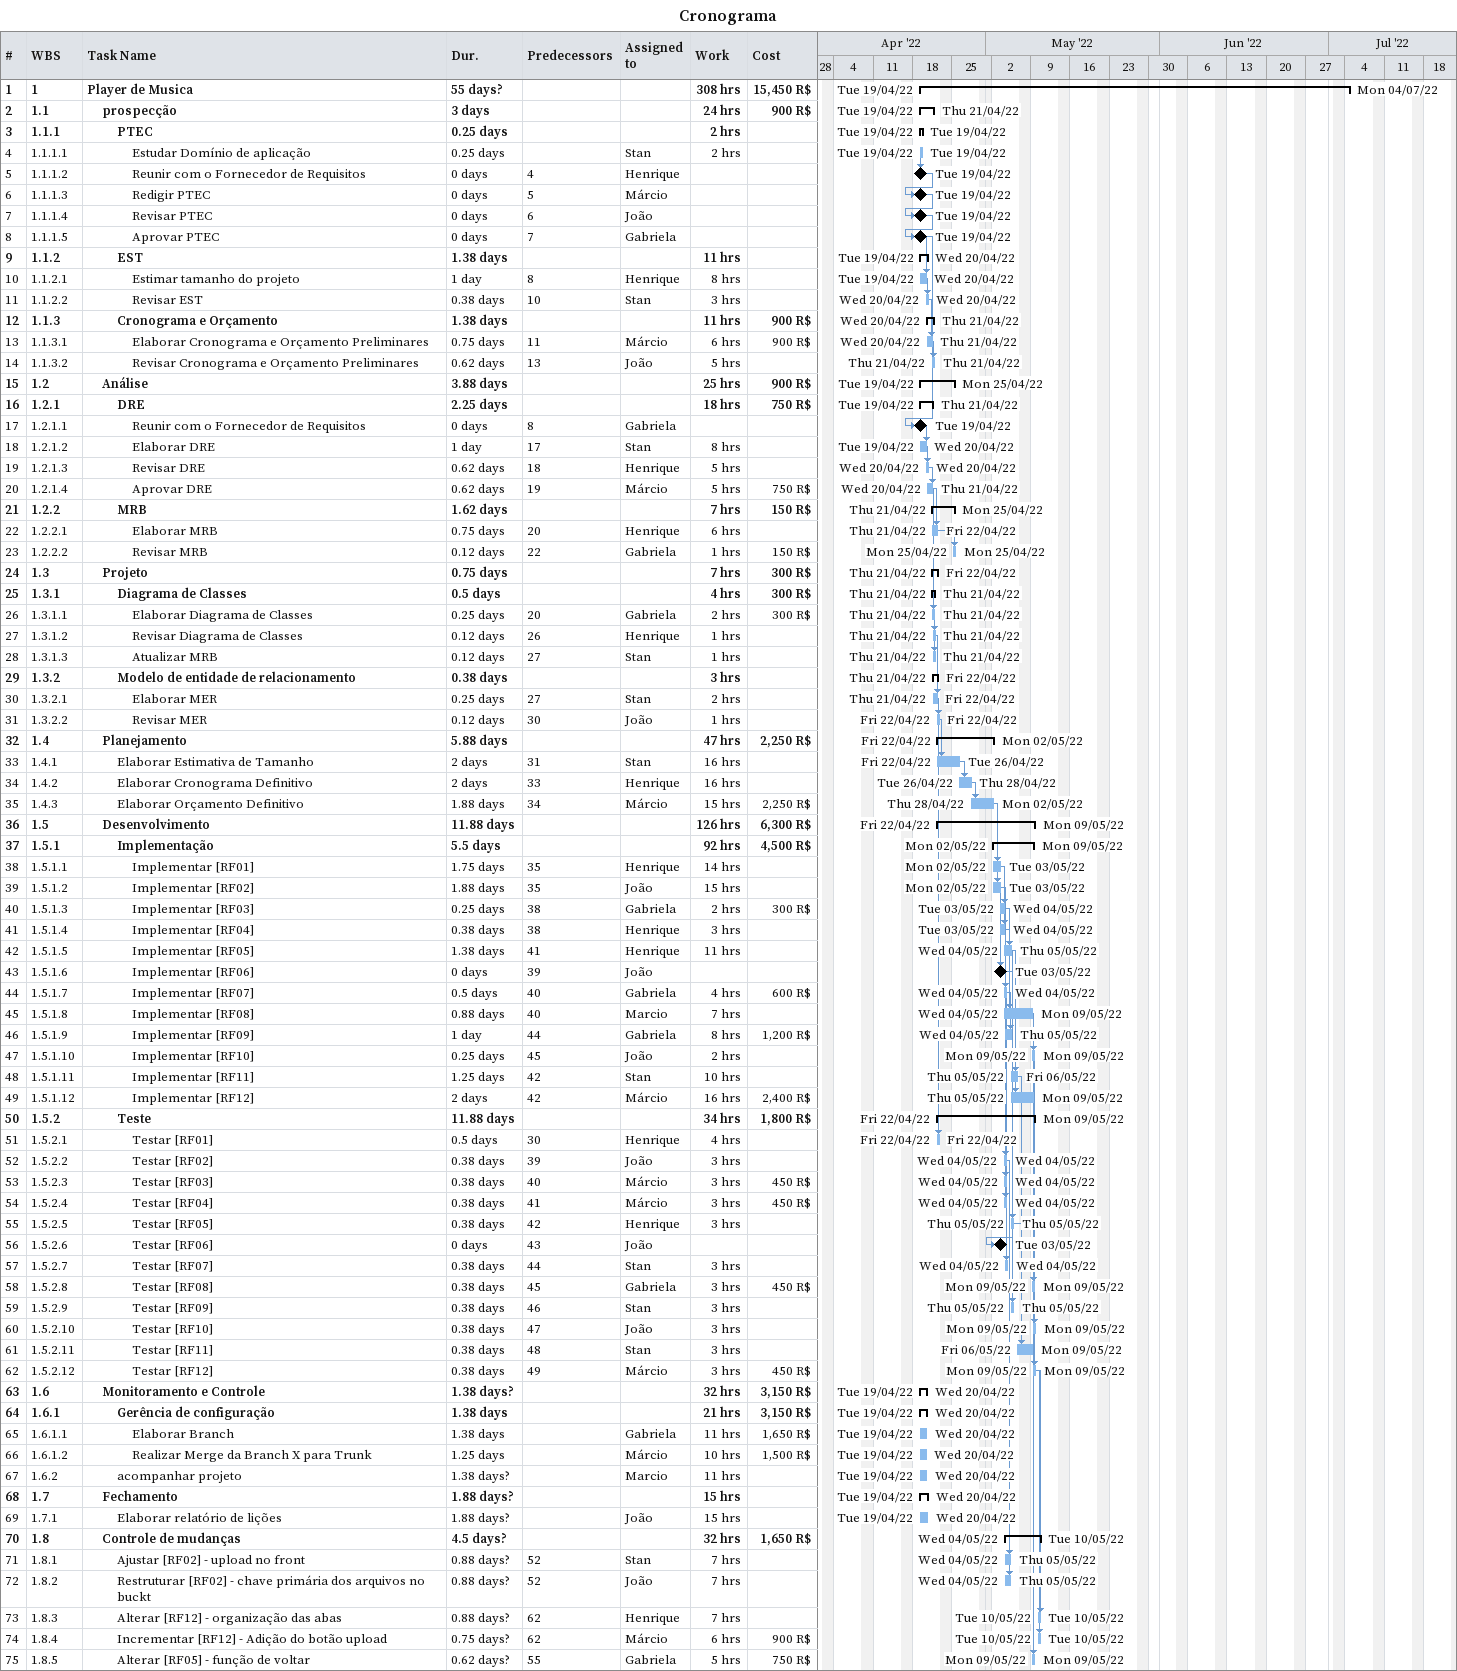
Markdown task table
Cronograma

| ID | WBS | Task | Duration | Start | Finish | Predecessors | Resources | Work (h) | Cost (R$) |
|---|---|---|---|---|---|---|---|---|---|
| 1 | 1 | **Player de Musica** | 55d? | 2022-04-19 | 2022-07-04 |  |  | 308 | 15450 |
| 2 | 1.1 | **prospecção** | 3d | 2022-04-19 | 2022-04-21 |  |  | 24 | 900 |
| 3 | 1.1.1 | **PTEC** | 0.25d | 2022-04-19 | 2022-04-19 |  |  | 2 |  |
| 4 | 1.1.1.1 | Estudar Domínio de aplicação | 0.25d | 2022-04-19 | 2022-04-19 |  | Stan | 2 |  |
| 5 | 1.1.1.2 | Reunir com o Fornecedor de Requisitos | 0d | 2022-04-19 | 2022-04-19 | 4 | Henrique |  |  |
| 6 | 1.1.1.3 | Redigir PTEC | 0d | 2022-04-19 | 2022-04-19 | 5 | Márcio |  |  |
| 7 | 1.1.1.4 | Revisar PTEC | 0d | 2022-04-19 | 2022-04-19 | 6 | João |  |  |
| 8 | 1.1.1.5 | Aprovar PTEC | 0d | 2022-04-19 | 2022-04-19 | 7 | Gabriela |  |  |
| 9 | 1.1.2 | **EST** | 1.38d | 2022-04-19 | 2022-04-20 |  |  | 11 |  |
| 10 | 1.1.2.1 | Estimar tamanho do projeto | 1d | 2022-04-19 | 2022-04-20 | 8 | Henrique | 8 |  |
| 11 | 1.1.2.2 | Revisar EST | 0.38d | 2022-04-20 | 2022-04-20 | 10 | Stan | 3 |  |
| 12 | 1.1.3 | **Cronograma e Orçamento** | 1.38d | 2022-04-20 | 2022-04-21 |  |  | 11 | 900 |
| 13 | 1.1.3.1 | Elaborar Cronograma e Orçamento Preliminares | 0.75d | 2022-04-20 | 2022-04-21 | 11 | Márcio | 6 | 900 |
| 14 | 1.1.3.2 | Revisar Cronograma e Orçamento Preliminares | 0.62d | 2022-04-21 | 2022-04-21 | 13 | João | 5 |  |
| 15 | 1.2 | **Análise** | 3.88d | 2022-04-19 | 2022-04-25 |  |  | 25 | 900 |
| 16 | 1.2.1 | **DRE** | 2.25d | 2022-04-19 | 2022-04-21 |  |  | 18 | 750 |
| 17 | 1.2.1.1 | Reunir com o Fornecedor de Requisitos | 0d | 2022-04-19 | 2022-04-19 | 8 | Gabriela |  |  |
| 18 | 1.2.1.2 | Elaborar DRE | 1d | 2022-04-19 | 2022-04-20 | 17 | Stan | 8 |  |
| 19 | 1.2.1.3 | Revisar DRE | 0.62d | 2022-04-20 | 2022-04-20 | 18 | Henrique | 5 |  |
| 20 | 1.2.1.4 | Aprovar DRE | 0.62d | 2022-04-20 | 2022-04-21 | 19 | Márcio | 5 | 750 |
| 21 | 1.2.2 | **MRB** | 1.62d | 2022-04-21 | 2022-04-25 |  |  | 7 | 150 |
| 22 | 1.2.2.1 | Elaborar MRB | 0.75d | 2022-04-21 | 2022-04-22 | 20 | Henrique | 6 |  |
| 23 | 1.2.2.2 | Revisar MRB | 0.12d | 2022-04-25 | 2022-04-25 | 22 | Gabriela | 1 | 150 |
| 24 | 1.3 | **Projeto** | 0.75d | 2022-04-21 | 2022-04-22 |  |  | 7 | 300 |
| 25 | 1.3.1 | **Diagrama de Classes** | 0.5d | 2022-04-21 | 2022-04-21 |  |  | 4 | 300 |
| 26 | 1.3.1.1 | Elaborar Diagrama de Classes | 0.25d | 2022-04-21 | 2022-04-21 | 20 | Gabriela | 2 | 300 |
| 27 | 1.3.1.2 | Revisar Diagrama de Classes | 0.12d | 2022-04-21 | 2022-04-21 | 26 | Henrique | 1 |  |
| 28 | 1.3.1.3 | Atualizar MRB | 0.12d | 2022-04-21 | 2022-04-21 | 27 | Stan | 1 |  |
| 29 | 1.3.2 | **Modelo de entidade de relacionamento** | 0.38d | 2022-04-21 | 2022-04-22 |  |  | 3 |  |
| 30 | 1.3.2.1 | Elaborar MER | 0.25d | 2022-04-21 | 2022-04-22 | 27 | Stan | 2 |  |
| 31 | 1.3.2.2 | Revisar MER | 0.12d | 2022-04-22 | 2022-04-22 | 30 | João | 1 |  |
| 32 | 1.4 | **Planejamento** | 5.88d | 2022-04-22 | 2022-05-02 |  |  | 47 | 2250 |
| 33 | 1.4.1 | Elaborar Estimativa de Tamanho | 2d | 2022-04-22 | 2022-04-26 | 31 | Stan | 16 |  |
| 34 | 1.4.2 | Elaborar Cronograma Definitivo | 2d | 2022-04-26 | 2022-04-28 | 33 | Henrique | 16 |  |
| 35 | 1.4.3 | Elaborar Orçamento Definitivo | 1.88d | 2022-04-28 | 2022-05-02 | 34 | Márcio | 15 | 2250 |
| 36 | 1.5 | **Desenvolvimento** | 11.88d | 2022-04-22 | 2022-05-09 |  |  | 126 | 6300 |
| 37 | 1.5.1 | **Implementação** | 5.5d | 2022-05-02 | 2022-05-09 |  |  | 92 | 4500 |
| 38 | 1.5.1.1 | Implementar [RF01] | 1.75d | 2022-05-02 | 2022-05-03 | 35 | Henrique | 14 |  |
| 39 | 1.5.1.2 | Implementar [RF02] | 1.88d | 2022-05-02 | 2022-05-03 | 35 | João | 15 |  |
| 40 | 1.5.1.3 | Implementar [RF03] | 0.25d | 2022-05-03 | 2022-05-04 | 38 | Gabriela | 2 | 300 |
| 41 | 1.5.1.4 | Implementar [RF04] | 0.38d | 2022-05-03 | 2022-05-04 | 38 | Henrique | 3 |  |
| 42 | 1.5.1.5 | Implementar [RF05] | 1.38d | 2022-05-04 | 2022-05-05 | 41 | Henrique | 11 |  |
| 43 | 1.5.1.6 | Implementar [RF06] | 0d | 2022-05-03 | 2022-05-03 | 39 | João |  |  |
| 44 | 1.5.1.7 | Implementar [RF07] | 0.5d | 2022-05-04 | 2022-05-04 | 40 | Gabriela | 4 | 600 |
| 45 | 1.5.1.8 | Implementar [RF08] | 0.88d | 2022-05-04 | 2022-05-09 | 40 | Marcio | 7 |  |
| 46 | 1.5.1.9 | Implementar [RF09] | 1d | 2022-05-04 | 2022-05-05 | 44 | Gabriela | 8 | 1200 |
| 47 | 1.5.1.10 | Implementar [RF10] | 0.25d | 2022-05-09 | 2022-05-09 | 45 | João | 2 |  |
| 48 | 1.5.1.11 | Implementar [RF11] | 1.25d | 2022-05-05 | 2022-05-06 | 42 | Stan | 10 |  |
| 49 | 1.5.1.12 | Implementar [RF12] | 2d | 2022-05-05 | 2022-05-09 | 42 | Márcio | 16 | 2400 |
| 50 | 1.5.2 | **Teste** | 11.88d | 2022-04-22 | 2022-05-09 |  |  | 34 | 1800 |
| 51 | 1.5.2.1 | Testar [RF01] | 0.5d | 2022-04-22 | 2022-04-22 | 30 | Henrique | 4 |  |
| 52 | 1.5.2.2 | Testar [RF02] | 0.38d | 2022-05-04 | 2022-05-04 | 39 | João | 3 |  |
| 53 | 1.5.2.3 | Testar [RF03] | 0.38d | 2022-05-04 | 2022-05-04 | 40 | Márcio | 3 | 450 |
| 54 | 1.5.2.4 | Testar [RF04] | 0.38d | 2022-05-04 | 2022-05-04 | 41 | Márcio | 3 | 450 |
| 55 | 1.5.2.5 | Testar [RF05] | 0.38d | 2022-05-05 | 2022-05-05 | 42 | Henrique | 3 |  |
| 56 | 1.5.2.6 | Testar [RF06] | 0d | 2022-05-03 | 2022-05-03 | 43 | João |  |  |
| 57 | 1.5.2.7 | Testar [RF07] | 0.38d | 2022-05-04 | 2022-05-04 | 44 | Stan | 3 |  |
| 58 | 1.5.2.8 | Testar [RF08] | 0.38d | 2022-05-09 | 2022-05-09 | 45 | Gabriela | 3 | 450 |
| 59 | 1.5.2.9 | Testar [RF09] | 0.38d | 2022-05-05 | 2022-05-05 | 46 | Stan | 3 |  |
| 60 | 1.5.2.10 | Testar [RF10] | 0.38d | 2022-05-09 | 2022-05-09 | 47 | João | 3 |  |
| 61 | 1.5.2.11 | Testar [RF11] | 0.38d | 2022-05-06 | 2022-05-09 | 48 | Stan | 3 |  |
| 62 | 1.5.2.12 | Testar [RF12] | 0.38d | 2022-05-09 | 2022-05-09 | 49 | Márcio | 3 | 450 |
| 63 | 1.6 | **Monitoramento e Controle** | 1.38d? | 2022-04-19 | 2022-04-20 |  |  | 32 | 3150 |
| 64 | 1.6.1 | **Gerência de configuração** | 1.38d | 2022-04-19 | 2022-04-20 |  |  | 21 | 3150 |
| 65 | 1.6.1.1 | Elaborar Branch | 1.38d | 2022-04-19 | 2022-04-20 |  | Gabriela | 11 | 1650 |
| 66 | 1.6.1.2 | Realizar Merge da Branch X para Trunk | 1.25d | 2022-04-19 | 2022-04-20 |  | Márcio | 10 | 1500 |
| 67 | 1.6.2 | acompanhar projeto | 1.38d? | 2022-04-19 | 2022-04-20 |  | Marcio | 11 |  |
| 68 | 1.7 | **Fechamento** | 1.88d? | 2022-04-19 | 2022-04-20 |  |  | 15 |  |
| 69 | 1.7.1 | Elaborar relatório de lições | 1.88d? | 2022-04-19 | 2022-04-20 |  | João | 15 |  |
| 70 | 1.8 | **Controle de mudanças** | 4.5d? | 2022-05-04 | 2022-05-10 |  |  | 32 | 1650 |
| 71 | 1.8.1 | Ajustar [RF02] - upload no front | 0.88d? | 2022-05-04 | 2022-05-05 | 52 | Stan | 7 |  |
| 72 | 1.8.2 | Restruturar [RF02] - chave primária dos arquivos no buckt | 0.88d? | 2022-05-04 | 2022-05-05 | 52 | João | 7 |  |
| 73 | 1.8.3 | Alterar [RF12] - organização das abas | 0.88d? | 2022-05-10 | 2022-05-10 | 62 | Henrique | 7 |  |
| 74 | 1.8.4 | Incrementar [RF12] - Adição do botão upload | 0.75d? | 2022-05-10 | 2022-05-10 | 62 | Márcio | 6 | 900 |
| 75 | 1.8.5 | Alterar [RF05] - função de voltar | 0.62d? | 2022-05-09 | 2022-05-09 | 55 | Gabriela | 5 | 750 |
